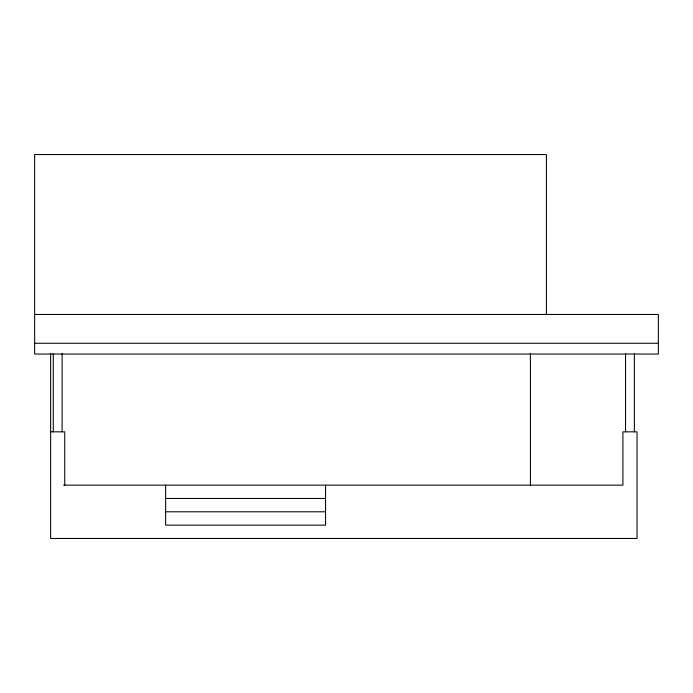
<?xml version="1.0" encoding="UTF-8"?>
<svg xmlns="http://www.w3.org/2000/svg" width="693" height="693" viewBox="0 0 693 693"><rect width="100%" height="100%" fill="white"/><g stroke="black" fill="none" stroke-linecap="round" stroke-linejoin="round"><path stroke-width="1.04" d="M34.65 314.475L658.35 314.475L658.35 354.054L34.65 354.054L34.65 154.548L546.405 154.548L546.405 314.475M34.65 343.252L658.35 343.252M50.641 431.834L64.752 431.834L64.752 485.143M63.609 485.143L622.912 485.143L622.912 431.834L637.023 431.834L637.023 538.452L50.641 538.452L50.641 353.352M165.627 498.475L325.554 498.475M165.627 511.798L325.554 511.798M634.381 353.499L634.381 431.834M625.554 353.499L625.554 431.834M530.414 353.352L530.414 485.143M325.554 485.143L325.554 525.129L165.627 525.129L165.627 485.143M62.11 353.499L62.11 431.834M53.283 353.499L53.283 431.834"/></g></svg>
